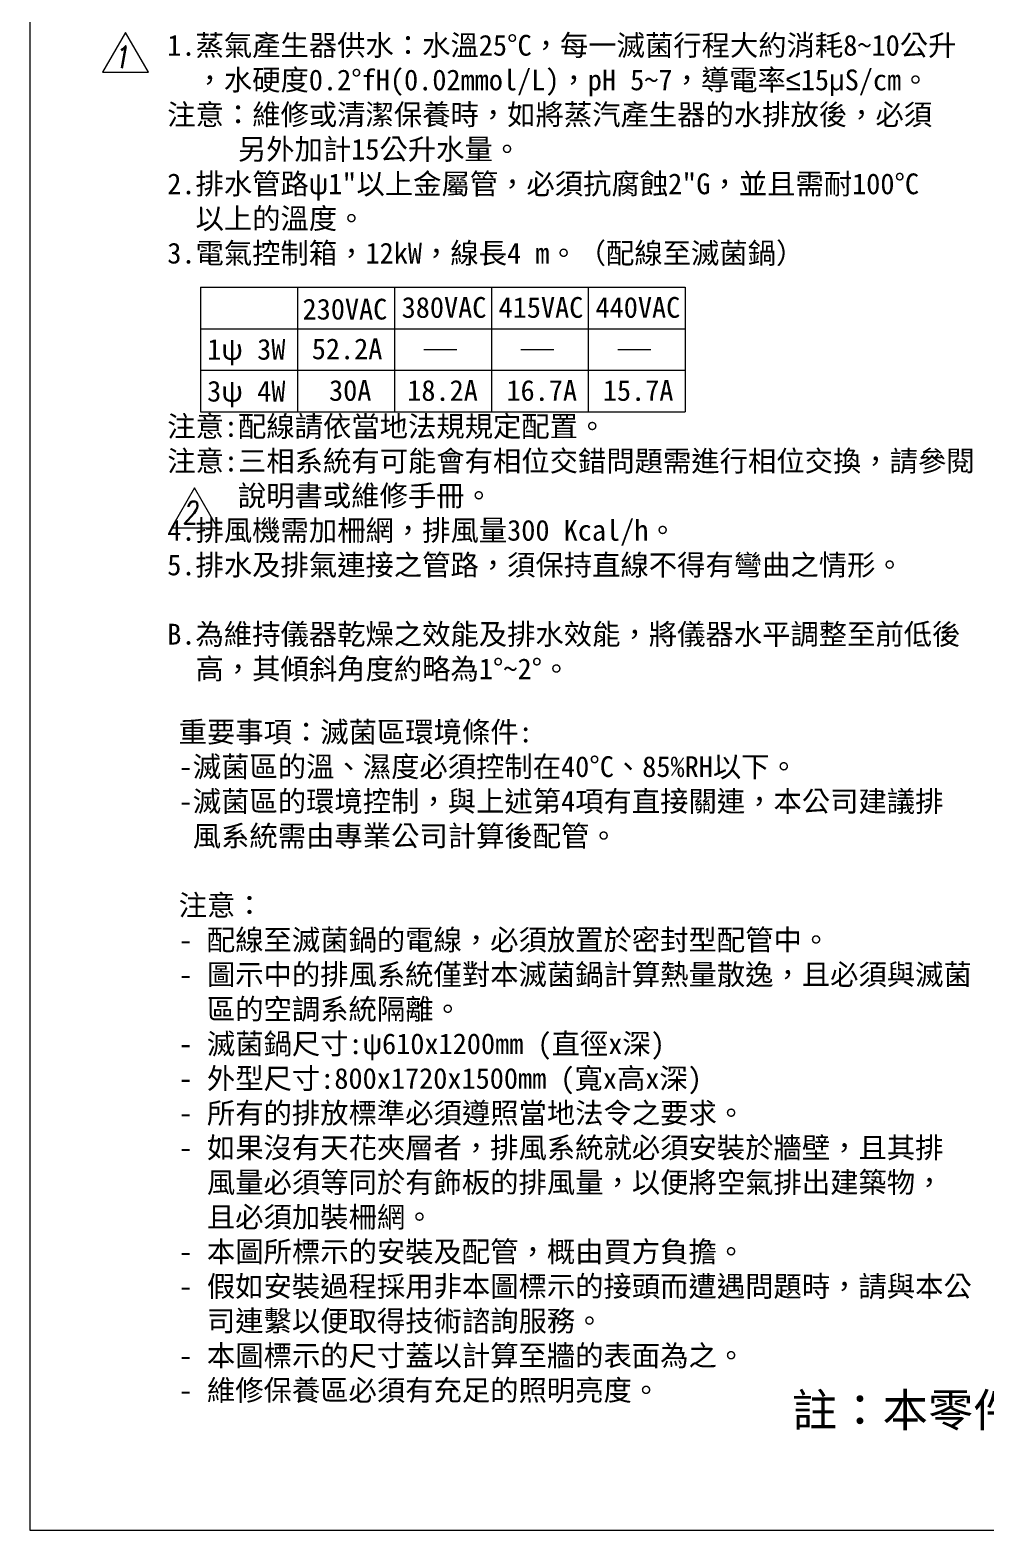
# Model space of a CAD drawing. Header units: millimetres. Extents: x -207026 to -195306, y -24854 to -16614.
# Drawn here: x -207026 to -203578, y -24854 to -19441 of the extents above; entities that cross this region are included whole.
import ezdxf

# ---------------------------------------------------------------- set-up
doc = ezdxf.new("R2010")
doc.units = ezdxf.units.MM
doc.layers.get('0').update_dxf_attribs({"lineweight": 25})
for name, color, linetype, lineweight in [('D', 3, 'Continuous', 13), ('F', 7, 'Continuous', 15), ('T', 4, 'Continuous', 15)]:
    doc.layers.add(name, color=color, linetype=linetype, lineweight=lineweight)
doc.styles.add('STU25', font='isocp2.shx')
doc.styles.add('Text', font='romans.shx', dxfattribs={"width": 0.8, "oblique": 10})

msp = doc.modelspace()

# ---------------------------------------------------------------- linework, layer by layer
at = {"layer": 'D'}
for p, q in [((-206410.24, -20368.933), (-204660.24, -20368.933)), ((-206410.24, -20368.933), (-206410.24, -20818.933)), ((-206060.24, -20368.933), (-206060.24, -20818.933)), ((-205710.24, -20368.933), (-205710.24, -20818.933)), ((-205360.24, -20368.933), (-205360.24, -20818.933)), ((-205010.24, -20368.933), (-205010.24, -20818.933)), ((-204660.24, -20368.933), (-204660.24, -20818.933)), ((-206410.24, -20518.933), (-204660.24, -20518.933)), ((-206410.24, -20668.933), (-204660.24, -20668.933)), ((-206410.24, -20818.933), (-204660.24, -20818.933))]:
    msp.add_line(p, q, dxfattribs=at)
at = {"layer": 'D', "color": 11}
for p, q in [((-205603.965, -20593.933), (-205484.283, -20593.933)), ((-205253.965, -20593.933), (-205134.283, -20593.933)), ((-204903.965, -20593.933), (-204784.283, -20593.933))]:
    msp.add_line(p, q, dxfattribs=at)
at = {"layer": 'F', "color": 6}
msp.add_lwpolyline([(-207026.269, -16614.309), (-207026.269, -24854.309), (-195306.269, -24854.309), (-195306.269, -16614.309)], close=True, dxfattribs=at)
msp.add_lwpolyline([(-207026.269, -16614.309), (-207026.269, -24854.309), (-195306.269, -24854.309), (-195306.269, -16614.309)], close=True, dxfattribs=at)
at = {"layer": 'F', "color": 7}
for points in [[(-206681.169, -19449.808), (-206764.272, -19593.746), (-206598.067, -19593.746)], [(-206432.582, -21093.327), (-206515.685, -21237.265), (-206349.479, -21237.265)]]:
    msp.add_lwpolyline(points, close=True, dxfattribs=at)

# ---------------------------------------------------------------- texts
at = {"insert": (-204274.758, -24361.425), "char_height": 120.00771, "attachment_point": 1, "style": 'STU25'}
msp.add_mtext('{\\f標楷體|b0|i0|c136|p65;註：本零件及其用料均須符合}RoHS{\\f標楷體|b0|i0|c136|p65;指令。}', dxfattribs=at)
at = {"layer": 'D', "color": 11, "char_height": 75, "attachment_point": 1, "style": 'STU25'}
for s, insert in [('{\\f標楷體|b0|i0|c136|p65;1.蒸氣產生器供水：水溫25%%DC，每一滅菌行程大約消耗8~10公升\\P  ，水硬度0.2%%DfH(0.02mmol/L)，pH 5~7，導電率\\fGulim|b0|i0|c129|p49;\\M+3A1C2\\f標楷體|b0|i0|c136|p65;15\\f新細明體|b0|i0|c136|p16;μ\\f標楷體|b0|i0|c136|p65;S/cm。\\P注意：維修或清潔保養時，如將蒸汽產生器的水排放後，必須\\P     另外加計15公升水量。\\P2.排水管路\\f新細明體|b0|i0|c136|p16;ψ\\f標楷體|b0|i0|c136|p65;1"以上金屬管，必須抗腐蝕2"G，並且需耐100%%DC\\P  以上的溫度。 \\P3.電氣控制箱，12kW，線長4 m。（配線至滅菌鍋）\\P\\P\\P\\P \\P注意:配線請依當地法規規定配置。\\P\\fDFKai-SB|b0|i0|c136|p65;注意:三相系統有可能會有相位交錯問題需進行相位交換，請參閱\\P     說明書或維修手冊。\\P\\f標楷體|b0|i0|c136|p65;4.排風機需加柵網，排風量300 Kcal/h。\\P5.排水及排氣連接之管路，須保持直線不得有彎曲之情形。\\P\\PB.為維持儀器乾燥之效能及排水效能，將儀器水平調整至前低後\\P  高，其傾斜角度約略為1%%D~2%%D。}', (-206530.568, -19458.597)), ('{\\f標楷體|b0|i0|c136|p65;380VAC}', (-205684.113, -20404.698)), ('{\\f標楷體|b0|i0|c136|p65;415VAC}', (-205334.113, -20404.698)), ('{\\f標楷體|b0|i0|c136|p65;440VAC}', (-204984.113, -20404.698)), ('{\\f標楷體|b0|i0|c136|p65;230VAC}', (-206041.997, -20410.884)), ('{\\f標楷體|b0|i0|c136|p65;1ψ 3W}', (-206386.432, -20555.85)), ('{\\f標楷體|b0|i0|c136|p65;52.2A}', (-206008.731, -20554.253)), ('{\\f標楷體|b0|i0|c136|p65;3ψ 4W}', (-206386.432, -20706.923)), ('{\\f標楷體|b0|i0|c136|p65;30A}', (-205946.312, -20704.253)), ('{\\f標楷體|b0|i0|c136|p65;18.2A}', (-205663.944, -20704.253)), ('{\\f標楷體|b0|i0|c136|p65;16.7A}', (-205305.782, -20704.253)), ('{\\f標楷體|b0|i0|c136|p65;15.7A}', (-204957.68, -20704.253)), ('{\\f標楷體|b0|i0|c136|p65;重要事項：滅菌區環境條件:\\P-滅菌區的溫、濕度必須控制在40%%DC、85%RH以下。\\P-滅菌區的環境控制，與上述第4項有直接關連，本公司建議排\\P 風系統需由專業公司計算後配管。\\P\\P注意：\\P- 配線至滅菌鍋的電線，必須放置於密封型配管中。\\P- 圖示中的排風系統僅對本滅菌鍋計算熱量散逸，且必須與滅菌\\P  區的空調系統隔離。\\P- 滅菌鍋尺寸:\\f新細明體|b0|i0|c136|p16;ψ\\f標楷體|b0|i0|c136|p65;610x1200mm (直徑x深)\\P- 外型尺寸:800x1720x1500mm (寬x高x深)\\P- 所有的排放標準必須遵照當地法令之要求。\\P- 如果沒有天花夾層者，排風系統就必須安裝於牆壁，且其排\\P  風量必須等同於有飾板的排風量，以便將空氣排出建築物，\\P  且必須加裝柵網。\\P- 本圖所標示的安裝及配管，概由買方負擔。\\P- 假如安裝過程採用非本圖標示的接頭而遭遇問題時，請與本公\\P  司連繫以便取得技術諮詢服務。\\P- 本圖標示的尺寸蓋以計算至牆的表面為之。\\P- 維修保養區必須有充足的照明亮度。}', (-206489.405, -21936.817))]:
    msp.add_mtext(s, dxfattribs=dict(at, insert=insert))
at = {"layer": 'T', "lineweight": 20, "style": 'Text', "oblique": 10, "width": 0.8}
for s, p in [('1', (-206724.669, -19579.104)), ('2', (-206476.082, -21222.622))]:
    msp.add_text(s, height=80, dxfattribs=at).set_placement(p)

doc.saveas('drawing.dxf')
